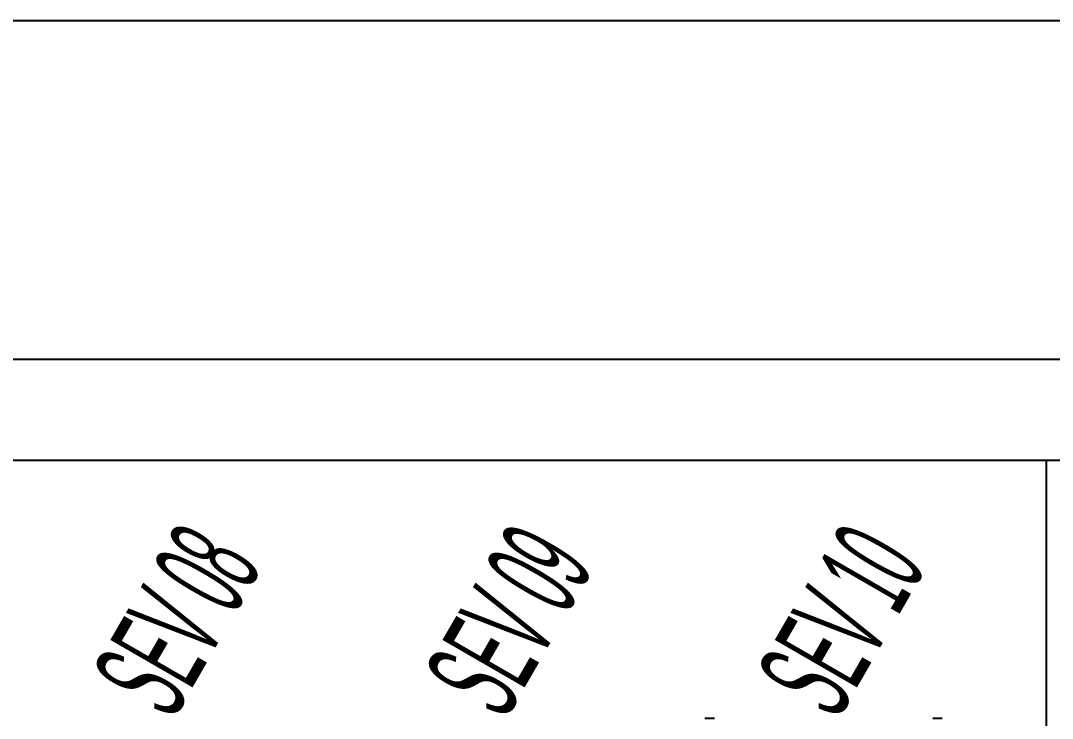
# Model space of a CAD drawing. Header units: millimetres. Extents: x 336 to 12810, y -1577 to 4105.
# Drawn here: x 10590.8 to 10808, y 1801.2 to 1948.2 of the extents above; entities that cross this region are included whole.
import ezdxf

# ---------------------------------------------------------------- set-up
doc = ezdxf.new("R2010")
doc.units = ezdxf.units.MM
doc.styles.get("Standard").update_dxf_attribs({"font": ''})
doc.styles.add('样式 8', font='arial.ttf', dxfattribs={"width": 0.6, "height": 2.5})
doc.styles.get('Standard').set_extended_font_data('SimSun')
doc.dimstyles.new('ISO-25', dxfattribs={"dimtxt": 2.5, "dimasz": 2.5, "dimexe": 1.25, "dimexo": 0.625, "dimtad": 1, "dimtxsty": 'Standard', "dimcen": 2.5, "dimadec": 0, "dimazin": 0, "dimtfac": 1, "dimtmove": 0, "dimatfit": 3, "dimfxl": 1, "dimarcsym": 0})

# ---------------------------------------------------------------- blocks, each defined once
blk = doc.blocks.new('*D899')
at = {"color": 0, "lineweight": -2}
for p, q in [((10476.72, 1856.17), (10476.72, 1878.07)), ((11476.72, 1856.17), (11476.72, 1878.07)), ((10479.22, 1876.82), (11474.22, 1876.82))]:
    blk.add_line(p, q, dxfattribs=at)
at = {"color": 0}
for points in [[(10479.22, 1877.23), (10479.22, 1876.4), (10476.72, 1876.82)], [(11474.22, 1876.4), (11474.22, 1877.23), (11476.72, 1876.82)]]:
    blk.add_solid(points, dxfattribs=at)
at = {"layer": 'Defpoints', "color": 0}
for p in [(11476.72, 1876.82), (10476.72, 1855.54), (11476.72, 1855.54)]:
    blk.add_point(p, dxfattribs=at)
at = {"color": 0, "insert": (10976.72, 1884.94), "char_height": 2.5, "attachment_point": 5}
blk.add_mtext('{\\H6x;1000}', dxfattribs=at)

msp = doc.modelspace()

# ---------------------------------------------------------------- linework, layer by layer
msp.add_line((10806.716, 1855.542), (10806.716, 1625.542))
at = {"color": 7, "linetype": 'Continuous'}
for p, q in [((10736.867, 1801.181), (10734.877, 1801.181)), ((10784.857, 1801.181), (10782.867, 1801.181))]:
    msp.add_line(p, q, dxfattribs=at)
at = {"color": 1}
msp.add_lwpolyline([(10392.589, 1948.152), (11572.212, 1948.152), (11572.212, 1252.413), (10392.589, 1252.413)], close=True, dxfattribs=at)
msp.add_lwpolyline([(10476.716, 1855.542), (11476.716, 1855.542), (11476.716, 1365.542), (10476.716, 1365.542)], close=True)

# ---------------------------------------------------------------- texts
at = {"lineweight": 0, "style": '样式 8', "width": 0.4}
for s, p in [('SEV 08', (10622.809, 1800.459)), ('SEV 09', (10692.746, 1800.459)), ('SEV 10', (10762.726, 1800.459))]:
    msp.add_text(s, height=20, rotation=60, dxfattribs=at).set_placement(p)

# ---------------------------------------------------------------- dimensions: what is measured, and where the dimension line sits
dim = msp.add_linear_dim(base=(11476.716, 1876.818), p1=(10476.716, 1855.542), p2=(11476.716, 1855.542), text='{\\H6x;<>}', dimstyle='ISO-25')
dim.commit()
dim.dimension.update_dxf_attribs({"geometry": '*D899', "text_midpoint": (10976.716, 1884.943)})

doc.saveas('drawing.dxf')
